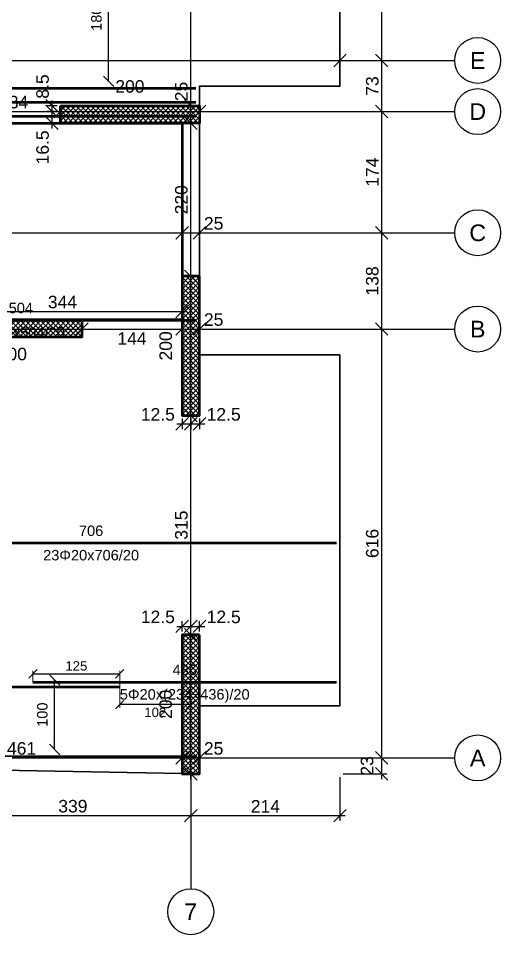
# Model space of a CAD drawing. Header units: millimetres. Extents: x -231 to 4719, y -2977 to 4533.
# Drawn here: x 1107 to 1800, y -254 to 1063 of the extents above; entities that cross this region are included whole.
import ezdxf
from ezdxf.enums import TextEntityAlignment as Align

# ---------------------------------------------------------------- set-up
doc = ezdxf.new("R2010")
doc.units = ezdxf.units.MM
for name, color, linetype in [('FW_AXIS', 7, 'Continuous'), ('FW_DIM', 7, 'Continuous'), ('FW_WALL_HATCH', 8, 'Continuous'), ('REB_BOT_MESH_X', 5, 'Continuous'), ('REB_BOT_MESH_X_AXDIM', 5, 'Continuous'), ('REB_BOT_MESH_X_LAP', 5, 'Continuous'), ('REB_BOT_MESH_X_RANGE', 5, 'Continuous'), ('REB_BOT_MESH_X_TEXT', 5, 'Continuous')]:
    doc.layers.add(name, color=color, linetype=linetype)
for name, color, linetype, lineweight in [('OPENING', 90, 'Continuous', 50), ('SLAB', 3, 'Continuous', 35), ('WALL', 1, 'Continuous', 50)]:
    doc.layers.add(name, color=color, linetype=linetype, lineweight=lineweight)
doc.styles.add('REBAR_TXT', font='arial.ttf')
doc.styles.get("Standard").update_dxf_attribs({"font": 'arial.ttf'})
doc.dimstyles.new('FW_DIM', dxfattribs={"dimtxt": 18, "dimasz": 9, "dimexe": 7.5, "dimexo": 4.5, "dimgap": 4.5, "dimtad": 1, "dimdec": 0, "dimtxsty": 'Standard', "dimtsz": 9, "dimcen": 2.5, "dimdle": 7.5, "dimclrd": 256, "dimclre": 256, "dimclrt": 7, "dimazin": 3, "dimtfac": 1, "dimtmove": 2, "dimatfit": 3})
doc.dimstyles.new('REBAR LAP', dxfattribs={"dimtxt": 13.5, "dimasz": 2.5, "dimexe": 4.5, "dimexo": 0, "dimgap": 4.5, "dimtad": 1, "dimdec": 0, "dimtxsty": 'Standard', "dimtsz": 6, "dimcen": 2.5, "dimclrd": 6, "dimclre": 6, "dimclrt": 7, "dimazin": 3, "dimtfac": 1, "dimtmove": 2, "dimatfit": 3, "dimlwd": 25, "dimlwe": 18})
doc.dimstyles.new('REBAR M-200', dxfattribs={"dimtxt": 15, "dimasz": 15, "dimexe": 25, "dimexo": 12.5, "dimgap": 10, "dimtad": 1, "dimdec": 0, "dimtxsty": 'Standard', "dimblk": 'NONE', "dimcen": 50, "dimse1": 1, "dimse2": 1, "dimclrd": 6, "dimclre": 6, "dimclrt": 7, "dimazin": 3, "dimtfac": 1, "dimtmove": 2, "dimatfit": 3, "dimldrblk": 'NONE', "dimlwd": 53})
doc.dimstyles.new('REBAR RANGE', dxfattribs={"dimtxt": 15, "dimasz": 2.5, "dimexe": 0, "dimexo": 0, "dimgap": 10, "dimtad": 1, "dimdec": 0, "dimtxsty": 'Standard', "dimtsz": 7.5, "dimcen": 2.5, "dimse1": 1, "dimse2": 1, "dimclrd": 6, "dimclre": 6, "dimclrt": 7, "dimazin": 3, "dimtfac": 1, "dimtmove": 2, "dimatfit": 3, "dimlwd": 25})

# ---------------------------------------------------------------- blocks, each defined once
blk = doc.blocks.new('*D172')
at = {"color": 6, "lineweight": 53}
blk.add_line((858.5, 309.1), (1564, 309.1), dxfattribs=at)
at = {"layer": 'Defpoints'}
for p in [(858.5, 309.1), (858.5, 309.1), (1564, 309.1)]:
    blk.add_point(p, dxfattribs=at)
at = {"layer": 'REB_BOT_MESH_X', "color": 7, "insert": (1211.2, 326.6), "char_height": 15, "attachment_point": 5}
blk.add_mtext('706', dxfattribs=at)
blk = doc.blocks.new('_NONE')
blk = doc.blocks.new('*D183')
at = {"color": 6, "lineweight": 53}
blk.add_line((153, 102.4), (1252.5, 102.4), dxfattribs=at)
at = {"layer": 'Defpoints'}
for p in [(153, 102.4), (153, 102.4), (1252.5, 102.4)]:
    blk.add_point(p, dxfattribs=at)
at = {"layer": 'REB_BOT_MESH_X', "color": 7, "insert": (702.8, 119.9), "char_height": 15, "attachment_point": 5}
blk.add_mtext('1100', dxfattribs=at)
blk = doc.blocks.new('*D184')
at = {"color": 6, "lineweight": 53}
blk.add_line((1127.5, 109.1), (1564, 109.1), dxfattribs=at)
at = {"layer": 'Defpoints'}
for p in [(1127.5, 109.1), (1127.5, 109.1), (1564, 109.1)]:
    blk.add_point(p, dxfattribs=at)
at = {"layer": 'REB_BOT_MESH_X', "color": 7, "insert": (1345.8, 126.6), "char_height": 15, "attachment_point": 5}
blk.add_mtext('436', dxfattribs=at)
blk = doc.blocks.new('_OBLIQUE')
at = {"color": 0, "linetype": 'BYBLOCK'}
blk.add_line((-0.5, -0.5), (0.5, 0.5), dxfattribs=at)
blk = doc.blocks.new('*D185')
at = {"color": 6, "lineweight": 18}
for p, q in [((1127.5, 109.1), (1127.5, 125.6)), ((1252.5, 102.4), (1252.5, 125.6))]:
    blk.add_line(p, q, dxfattribs=at)
at = {"color": 6, "lineweight": 25}
blk.add_line((1127.5, 121.1), (1252.5, 121.1), dxfattribs=at)
at = {"layer": 'Defpoints'}
for p in [(1127.5, 121.1), (1127.5, 109.1), (1252.5, 102.4)]:
    blk.add_point(p, dxfattribs=at)
at = {"layer": 'REB_BOT_MESH_X_LAP', "color": 6, "xscale": 12, "yscale": 12}
for p in [(1127.5, 121.1), (1252.5, 121.1)]:
    blk.add_blockref('_OBLIQUE', p, dxfattribs=at)
at = {"layer": 'REB_BOT_MESH_X_LAP', "color": 7, "insert": (1190, 132.4), "char_height": 13.5, "attachment_point": 5}
blk.add_mtext('125', dxfattribs=at)
blk = doc.blocks.new('*D186')
at = {"color": 6, "lineweight": 18}
for p, q in [((1252.5, 102.4), (1252.5, 72.4)), ((1354.5, 102.4), (1354.5, 72.4))]:
    blk.add_line(p, q, dxfattribs=at)
at = {"color": 6, "lineweight": 25}
blk.add_line((1354.5, 76.9), (1252.5, 76.9), dxfattribs=at)
at = {"layer": 'Defpoints'}
for p in [(1252.5, 102.4), (1354.5, 102.4), (1354.5, 76.9)]:
    blk.add_point(p, dxfattribs=at)
at = {"layer": 'REB_BOT_MESH_X_AXDIM', "color": 6, "xscale": 12, "yscale": 12}
for p in [(1252.5, 76.9), (1354.5, 76.9)]:
    blk.add_blockref('_OBLIQUE', p, dxfattribs=at)
at = {"layer": 'REB_BOT_MESH_X_AXDIM', "color": 7, "insert": (1303.5, 65.6), "char_height": 13.5, "attachment_point": 5}
blk.add_mtext('102', dxfattribs=at)
blk = doc.blocks.new('*D188')
at = {"color": 6, "lineweight": 53}
blk.add_line((858.5, 629.1), (1362, 629.1), dxfattribs=at)
at = {"layer": 'Defpoints'}
for p in [(858.5, 629.1), (858.5, 629.1), (1362, 629.1)]:
    blk.add_point(p, dxfattribs=at)
at = {"layer": 'REB_BOT_MESH_X', "color": 7, "insert": (1110.2, 646.6), "char_height": 15, "attachment_point": 5}
blk.add_mtext('504', dxfattribs=at)
blk = doc.blocks.new('*D199')
at = {"color": 6, "lineweight": 25}
blk.add_line((1236.4, 972.4), (1236.4, 1152.4), dxfattribs=at)
at = {"layer": 'Defpoints'}
for p in [(1236.4, 1152.4), (1236.4, 972.4), (1236.4, 972.4)]:
    blk.add_point(p, dxfattribs=at)
at = {"layer": 'REB_BOT_MESH_X_RANGE', "color": 6, "xscale": 15, "yscale": 15, "rotation": 90}
for p in [(1236.4, 1152.4), (1236.4, 972.4)]:
    blk.add_blockref('_OBLIQUE', p, dxfattribs=at)
at = {"layer": 'REB_BOT_MESH_X_RANGE', "color": 7, "insert": (1218.9, 1062.4), "char_height": 15, "attachment_point": 5, "rotation": 90}
blk.add_mtext('180', dxfattribs=at)
blk = doc.blocks.new('*D203')
at = {"color": 6, "lineweight": 25}
blk.add_line((1158.8, 12.4), (1158.8, 112.4), dxfattribs=at)
at = {"layer": 'Defpoints'}
for p in [(1158.8, 112.4), (1158.8, 12.4), (1158.8, 12.4)]:
    blk.add_point(p, dxfattribs=at)
at = {"layer": 'REB_BOT_MESH_X_RANGE', "color": 6, "xscale": 15, "yscale": 15, "rotation": 90}
for p in [(1158.8, 112.4), (1158.8, 12.4)]:
    blk.add_blockref('_OBLIQUE', p, dxfattribs=at)
at = {"layer": 'REB_BOT_MESH_X_RANGE', "color": 7, "insert": (1141.2, 62.4), "char_height": 15, "attachment_point": 5, "rotation": 90}
blk.add_mtext('100', dxfattribs=at)
blk = doc.blocks.new('*D204')
at = {"color": 6, "lineweight": 25}
blk.add_line((1158.8, 12.4), (1158.8, 112.4), dxfattribs=at)
at = {"layer": 'Defpoints'}
for p in [(1158.8, 112.4), (1158.8, 12.4), (1158.8, 12.4)]:
    blk.add_point(p, dxfattribs=at)
at = {"layer": 'REB_BOT_MESH_X_RANGE', "color": 6, "xscale": 15, "yscale": 15, "rotation": 90}
for p in [(1158.8, 112.4), (1158.8, 12.4)]:
    blk.add_blockref('_OBLIQUE', p, dxfattribs=at)
at = {"layer": 'REB_BOT_MESH_X_RANGE', "color": 7, "insert": (1141.2, 62.4), "char_height": 15, "attachment_point": 5, "rotation": 90}
blk.add_mtext('100', dxfattribs=at)
blk = doc.blocks.new('*D211')
at = {"color": 6, "lineweight": 53}
blk.add_line((232, 942.4), (1362, 942.4), dxfattribs=at)
at = {"layer": 'Defpoints'}
for p in [(232, 942.4), (232, 942.4), (1362, 942.4)]:
    blk.add_point(p, dxfattribs=at)
at = {"layer": 'REB_BOT_MESH_X', "color": 7, "insert": (797, 959.9), "char_height": 15, "attachment_point": 5}
blk.add_mtext('1130', dxfattribs=at)
blk = doc.blocks.new('*D212')
at = {"color": 6, "lineweight": 53}
blk.add_line((220, 922.4), (1362, 922.4), dxfattribs=at)
at = {"layer": 'Defpoints'}
for p in [(220, 922.4), (220, 922.4), (1362, 922.4)]:
    blk.add_point(p, dxfattribs=at)
at = {"layer": 'REB_BOT_MESH_X', "color": 7, "insert": (791, 939.9), "char_height": 15, "attachment_point": 5}
blk.add_mtext('1142', dxfattribs=at)
blk = doc.blocks.new('*D213')
at = {"color": 6, "lineweight": 53}
blk.add_line((244, 962.4), (1362, 962.4), dxfattribs=at)
at = {"layer": 'Defpoints'}
for p in [(244, 962.4), (244, 962.4), (1362, 962.4)]:
    blk.add_point(p, dxfattribs=at)
at = {"layer": 'REB_BOT_MESH_X', "color": 7, "insert": (803, 979.9), "char_height": 15, "attachment_point": 5}
blk.add_mtext('1118', dxfattribs=at)
blk = doc.blocks.new('*D214')
at = {"color": 6, "lineweight": 53}
blk.add_line((288, 2.4), (1362, 2.4), dxfattribs=at)
at = {"layer": 'Defpoints'}
for p in [(288, 2.4), (288, 2.4), (1362, 2.4)]:
    blk.add_point(p, dxfattribs=at)
at = {"layer": 'REB_BOT_MESH_X', "color": 7, "insert": (825, 19.9), "char_height": 15, "attachment_point": 5}
blk.add_mtext('1074', dxfattribs=at)
blk = doc.blocks.new('*D230')
for p, q in [((1334.5, 189.3), (1362, 189.3)), ((1342, 181.8), (1342, 196.8)), ((1354.5, 181.8), (1354.5, 196.8))]:
    blk.add_line(p, q)
at = {"layer": 'Defpoints'}
for p in [(1342, 189.3), (1342, 177.3), (1354.5, 177.3)]:
    blk.add_point(p, dxfattribs=at)
at = {"layer": 'FW_DIM', "xscale": 18, "yscale": 18}
for p in [(1342, 189.3), (1354.5, 189.3)]:
    blk.add_blockref('_OBLIQUE', p, dxfattribs=at)
at = {"layer": 'FW_DIM', "color": 7, "insert": (1307.2, 202.8), "char_height": 18, "attachment_point": 5}
blk.add_mtext('12.5', dxfattribs=at)
blk = doc.blocks.new('*D231')
for p, q in [((1347, 189.3), (1374.5, 189.3)), ((1354.5, 181.8), (1354.5, 196.8)), ((1367, 181.8), (1367, 196.8))]:
    blk.add_line(p, q)
at = {"layer": 'Defpoints'}
for p in [(1354.5, 189.3), (1354.5, 177.3), (1367, 177.3)]:
    blk.add_point(p, dxfattribs=at)
at = {"layer": 'FW_DIM', "xscale": 18, "yscale": 18}
for p in [(1354.5, 189.3), (1367, 189.3)]:
    blk.add_blockref('_OBLIQUE', p, dxfattribs=at)
at = {"layer": 'FW_DIM', "color": 7, "insert": (1401.8, 202.8), "char_height": 18, "attachment_point": 5}
blk.add_mtext('12.5', dxfattribs=at)
blk = doc.blocks.new('*D232')
for p, q in [((1342, 487.8), (1342, 472.8)), ((1354.5, 487.8), (1354.5, 472.8)), ((1334.5, 480.3), (1362, 480.3))]:
    blk.add_line(p, q)
at = {"layer": 'Defpoints'}
for p in [(1342, 492.3), (1354.5, 492.3), (1342, 480.3)]:
    blk.add_point(p, dxfattribs=at)
at = {"layer": 'FW_DIM', "xscale": 18, "yscale": 18}
for p in [(1342, 480.3), (1354.5, 480.3)]:
    blk.add_blockref('_OBLIQUE', p, dxfattribs=at)
at = {"layer": 'FW_DIM', "color": 7, "insert": (1307.2, 493.8), "char_height": 18, "attachment_point": 5}
blk.add_mtext('12.5', dxfattribs=at)
blk = doc.blocks.new('*D233')
for p, q in [((1354.5, 487.8), (1354.5, 472.8)), ((1367, 487.8), (1367, 472.8)), ((1347, 480.3), (1374.5, 480.3))]:
    blk.add_line(p, q)
at = {"layer": 'Defpoints'}
for p in [(1354.5, 492.3), (1367, 492.3), (1354.5, 480.3)]:
    blk.add_point(p, dxfattribs=at)
at = {"layer": 'FW_DIM', "xscale": 18, "yscale": 18}
for p in [(1354.5, 480.3), (1367, 480.3)]:
    blk.add_blockref('_OBLIQUE', p, dxfattribs=at)
at = {"layer": 'FW_DIM', "color": 7, "insert": (1401.8, 493.8), "char_height": 18, "attachment_point": 5}
blk.add_mtext('12.5', dxfattribs=at)
blk = doc.blocks.new('*D236')
for p, q in [((1155, 904.8), (1155, 936.5)), ((1162.5, 929), (1147.5, 929)), ((1162.5, 912.3), (1147.5, 912.3))]:
    blk.add_line(p, q)
at = {"layer": 'Defpoints'}
for p in [(1167, 929), (1155, 912.3), (1167, 912.3)]:
    blk.add_point(p, dxfattribs=at)
at = {"layer": 'FW_DIM', "xscale": 18, "yscale": 18, "rotation": 90}
for p in [(1155, 929), (1155, 912.3)]:
    blk.add_blockref('_OBLIQUE', p, dxfattribs=at)
at = {"layer": 'FW_DIM', "color": 7, "insert": (1141.5, 877.5), "char_height": 18, "attachment_point": 5, "rotation": 90}
blk.add_mtext('16.5', dxfattribs=at)
blk = doc.blocks.new('*D237')
for p, q in [((1162.5, 937.4), (1147.5, 937.4)), ((1155, 921.5), (1155, 944.9)), ((1162.5, 929), (1147.5, 929))]:
    blk.add_line(p, q)
at = {"layer": 'Defpoints'}
for p in [(1167, 937.4), (1155, 929), (1167, 929)]:
    blk.add_point(p, dxfattribs=at)
at = {"layer": 'FW_DIM', "xscale": 18, "yscale": 18, "rotation": 90}
for p in [(1155, 937.4), (1155, 929)]:
    blk.add_blockref('_OBLIQUE', p, dxfattribs=at)
at = {"layer": 'FW_DIM', "color": 7, "insert": (1141.5, 965), "char_height": 18, "attachment_point": 5, "rotation": 90}
blk.add_mtext('8.5', dxfattribs=at)
blk = doc.blocks.new('*D252')
for p, q in [((998, 634.3), (998, 649.3)), ((1342, 634.3), (1342, 649.3)), ((990.5, 641.8), (1349.5, 641.8))]:
    blk.add_line(p, q)
at = {"layer": 'Defpoints'}
for p in [(998, 641.8), (998, 629.8), (1342, 629.8)]:
    blk.add_point(p, dxfattribs=at)
at = {"layer": 'FW_DIM', "xscale": 18, "yscale": 18}
for p in [(998, 641.8), (1342, 641.8)]:
    blk.add_blockref('_OBLIQUE', p, dxfattribs=at)
at = {"layer": 'FW_DIM', "color": 7, "insert": (1170, 655.3), "char_height": 18, "attachment_point": 5}
blk.add_mtext('344', dxfattribs=at)
blk = doc.blocks.new('*D257')
for p, q in [((873.1, 0.3), (1349.5, 0.3)), ((880.6, 4.8), (880.6, 7.8)), ((1342, 4.8), (1342, 7.8))]:
    blk.add_line(p, q)
at = {"layer": 'Defpoints'}
for p in [(880.6, 0.3), (880.6, 0.3), (1342, 0.3)]:
    blk.add_point(p, dxfattribs=at)
at = {"layer": 'FW_DIM', "xscale": 18, "yscale": 18}
for p in [(880.6, 0.3), (1342, 0.3)]:
    blk.add_blockref('_OBLIQUE', p, dxfattribs=at)
at = {"layer": 'FW_DIM', "color": 7, "insert": (1111.3, 13.8), "char_height": 18, "attachment_point": 5}
blk.add_mtext('461', dxfattribs=at)
blk = doc.blocks.new('*D258')
for p, q in [((1334.5, 0.3), (1374.5, 0.3)), ((1342, 4.8), (1342, 7.8)), ((1367, 4.8), (1367, 7.8))]:
    blk.add_line(p, q)
at = {"layer": 'Defpoints'}
for p in [(1342, 0.3), (1342, 0.3), (1367, 0.3)]:
    blk.add_point(p, dxfattribs=at)
at = {"layer": 'FW_DIM', "xscale": 18, "yscale": 18}
for p in [(1342, 0.3), (1367, 0.3)]:
    blk.add_blockref('_OBLIQUE', p, dxfattribs=at)
at = {"layer": 'FW_DIM', "color": 7, "insert": (1387.4, 13.8), "char_height": 18, "attachment_point": 5}
blk.add_mtext('25', dxfattribs=at)
blk = doc.blocks.new('*D264')
for p, q in [((998, 621), (998, 624)), ((1198, 621), (1198, 624)), ((990.5, 616.5), (1205.5, 616.5))]:
    blk.add_line(p, q)
at = {"layer": 'Defpoints'}
for p in [(998, 616.5), (998, 616.5), (1198, 616.5)]:
    blk.add_point(p, dxfattribs=at)
at = {"layer": 'FW_DIM', "xscale": 18, "yscale": 18}
for p in [(998, 616.5), (1198, 616.5)]:
    blk.add_blockref('_OBLIQUE', p, dxfattribs=at)
at = {"layer": 'FW_DIM', "color": 7, "insert": (1098, 580.5), "char_height": 18, "attachment_point": 5}
blk.add_mtext('200', dxfattribs=at)
blk = doc.blocks.new('*D265')
for p, q in [((1198, 621), (1198, 624)), ((1342, 621), (1342, 624)), ((1190.5, 616.5), (1349.5, 616.5))]:
    blk.add_line(p, q)
at = {"layer": 'Defpoints'}
for p in [(1198, 616.5), (1198, 616.5), (1342, 616.5)]:
    blk.add_point(p, dxfattribs=at)
at = {"layer": 'FW_DIM', "xscale": 18, "yscale": 18}
for p in [(1198, 616.5), (1342, 616.5)]:
    blk.add_blockref('_OBLIQUE', p, dxfattribs=at)
at = {"layer": 'FW_DIM', "color": 7, "insert": (1270, 603), "char_height": 18, "attachment_point": 5}
blk.add_mtext('144', dxfattribs=at)
blk = doc.blocks.new('*D266')
for p, q in [((1342, 621), (1342, 624)), ((1367, 621), (1367, 624)), ((1334.5, 616.5), (1374.5, 616.5))]:
    blk.add_line(p, q)
at = {"layer": 'Defpoints'}
for p in [(1342, 616.5), (1342, 616.5), (1367, 616.5)]:
    blk.add_point(p, dxfattribs=at)
at = {"layer": 'FW_DIM', "xscale": 18, "yscale": 18}
for p in [(1342, 616.5), (1367, 616.5)]:
    blk.add_blockref('_OBLIQUE', p, dxfattribs=at)
at = {"layer": 'FW_DIM', "color": 7, "insert": (1387.4, 630), "char_height": 18, "attachment_point": 5}
blk.add_mtext('25', dxfattribs=at)
blk = doc.blocks.new('*D270')
for p, q in [((1334.5, 754.8), (1374.5, 754.8)), ((1342, 759.3), (1342, 762.3)), ((1367, 759.3), (1367, 762.3))]:
    blk.add_line(p, q)
at = {"layer": 'Defpoints'}
for p in [(1342, 754.8), (1342, 754.8), (1367, 754.8)]:
    blk.add_point(p, dxfattribs=at)
at = {"layer": 'FW_DIM', "xscale": 18, "yscale": 18}
for p in [(1342, 754.8), (1367, 754.8)]:
    blk.add_blockref('_OBLIQUE', p, dxfattribs=at)
at = {"layer": 'FW_DIM', "color": 7, "insert": (1387.4, 768.3), "char_height": 18, "attachment_point": 5}
blk.add_mtext('25', dxfattribs=at)
blk = doc.blocks.new('*D275')
for p, q in [((1033, 933.5), (1033, 936.5)), ((1167, 933.5), (1167, 936.5)), ((1025.5, 929), (1174.5, 929))]:
    blk.add_line(p, q)
at = {"layer": 'Defpoints'}
for p in [(1033, 929), (1033, 929), (1167, 929)]:
    blk.add_point(p, dxfattribs=at)
at = {"layer": 'FW_DIM', "xscale": 18, "yscale": 18}
for p in [(1033, 929), (1167, 929)]:
    blk.add_blockref('_OBLIQUE', p, dxfattribs=at)
at = {"layer": 'FW_DIM', "color": 7, "insert": (1100, 942.5), "char_height": 18, "attachment_point": 5}
blk.add_mtext('134', dxfattribs=at)
blk = doc.blocks.new('*D276')
for p, q in [((1167, 933.5), (1167, 936.5)), ((1367, 933.5), (1367, 936.5)), ((1159.5, 929), (1374.5, 929))]:
    blk.add_line(p, q)
at = {"layer": 'Defpoints'}
for p in [(1167, 929), (1167, 929), (1367, 929)]:
    blk.add_point(p, dxfattribs=at)
at = {"layer": 'FW_DIM', "xscale": 18, "yscale": 18}
for p in [(1167, 929), (1367, 929)]:
    blk.add_blockref('_OBLIQUE', p, dxfattribs=at)
at = {"layer": 'FW_DIM', "color": 7, "insert": (1267, 965), "char_height": 18, "attachment_point": 5}
blk.add_mtext('200', dxfattribs=at)
blk = doc.blocks.new('*D278')
for p, q in [((300.3, 1002.4), (1576.5, 1002.4)), ((307.8, 1006.9), (307.8, 1009.9)), ((1569, 1006.9), (1569, 1009.9))]:
    blk.add_line(p, q)
at = {"layer": 'Defpoints'}
for p in [(307.8, 1002.4), (307.8, 1002.4), (1569, 1002.4)]:
    blk.add_point(p, dxfattribs=at)
at = {"layer": 'FW_DIM', "xscale": 18, "yscale": 18}
for p in [(307.8, 1002.4), (1569, 1002.4)]:
    blk.add_blockref('_OBLIQUE', p, dxfattribs=at)
at = {"layer": 'FW_DIM', "color": 7, "insert": (938.4, 1015.9), "char_height": 18, "attachment_point": 5}
blk.add_mtext('1261', dxfattribs=at)
blk = doc.blocks.new('*D318')
for p, q in [((1354.5, -30.2), (1354.5, 184.8)), ((1350, 177.3), (1347, 177.3)), ((1350, -22.7), (1347, -22.7))]:
    blk.add_line(p, q)
at = {"layer": 'Defpoints'}
for p in [(1354.5, 177.3), (1354.5, -22.7), (1354.5, -22.7)]:
    blk.add_point(p, dxfattribs=at)
at = {"layer": 'FW_DIM', "xscale": 18, "yscale": 18, "rotation": 90}
for p in [(1354.5, 177.3), (1354.5, -22.7)]:
    blk.add_blockref('_OBLIQUE', p, dxfattribs=at)
at = {"layer": 'FW_DIM', "color": 7, "insert": (1318.5, 77.3), "char_height": 18, "attachment_point": 5, "rotation": 90}
blk.add_mtext('200', dxfattribs=at)
blk = doc.blocks.new('*D319')
for p, q in [((1350, 492.3), (1347, 492.3)), ((1354.5, 169.8), (1354.5, 499.8)), ((1350, 177.3), (1347, 177.3))]:
    blk.add_line(p, q)
at = {"layer": 'Defpoints'}
for p in [(1354.5, 492.3), (1354.5, 177.3), (1354.5, 177.3)]:
    blk.add_point(p, dxfattribs=at)
at = {"layer": 'FW_DIM', "xscale": 18, "yscale": 18, "rotation": 90}
for p in [(1354.5, 492.3), (1354.5, 177.3)]:
    blk.add_blockref('_OBLIQUE', p, dxfattribs=at)
at = {"layer": 'FW_DIM', "color": 7, "insert": (1341, 334.8), "char_height": 18, "attachment_point": 5, "rotation": 90}
blk.add_mtext('315', dxfattribs=at)
blk = doc.blocks.new('*D320')
for p, q in [((1354.5, 484.8), (1354.5, 699.8)), ((1350, 692.3), (1347, 692.3)), ((1350, 492.3), (1347, 492.3))]:
    blk.add_line(p, q)
at = {"layer": 'Defpoints'}
for p in [(1354.5, 692.3), (1354.5, 492.3), (1354.5, 492.3)]:
    blk.add_point(p, dxfattribs=at)
at = {"layer": 'FW_DIM', "xscale": 18, "yscale": 18, "rotation": 90}
for p in [(1354.5, 692.3), (1354.5, 492.3)]:
    blk.add_blockref('_OBLIQUE', p, dxfattribs=at)
at = {"layer": 'FW_DIM', "color": 7, "insert": (1318.5, 592.3), "char_height": 18, "attachment_point": 5, "rotation": 90}
blk.add_mtext('200', dxfattribs=at)
blk = doc.blocks.new('*D321')
for p, q in [((1350, 912.3), (1347, 912.3)), ((1354.5, 684.8), (1354.5, 919.8)), ((1350, 692.3), (1347, 692.3))]:
    blk.add_line(p, q)
at = {"layer": 'Defpoints'}
for p in [(1354.5, 912.3), (1354.5, 692.3), (1354.5, 692.3)]:
    blk.add_point(p, dxfattribs=at)
at = {"layer": 'FW_DIM', "xscale": 18, "yscale": 18, "rotation": 90}
for p in [(1354.5, 912.3), (1354.5, 692.3)]:
    blk.add_blockref('_OBLIQUE', p, dxfattribs=at)
at = {"layer": 'FW_DIM', "color": 7, "insert": (1341, 802.3), "char_height": 18, "attachment_point": 5, "rotation": 90}
blk.add_mtext('220', dxfattribs=at)
blk = doc.blocks.new('*D322')
for p, q in [((1350, 937.4), (1347, 937.4)), ((1354.5, 904.8), (1354.5, 944.9)), ((1350, 912.3), (1347, 912.3))]:
    blk.add_line(p, q)
at = {"layer": 'Defpoints'}
for p in [(1354.5, 937.4), (1354.5, 912.3), (1354.5, 912.3)]:
    blk.add_point(p, dxfattribs=at)
at = {"layer": 'FW_DIM', "xscale": 18, "yscale": 18, "rotation": 90}
for p in [(1354.5, 937.4), (1354.5, 912.3)]:
    blk.add_blockref('_OBLIQUE', p, dxfattribs=at)
at = {"layer": 'FW_DIM', "color": 7, "insert": (1341, 957.8), "char_height": 18, "attachment_point": 5, "rotation": 90}
blk.add_mtext('25', dxfattribs=at)
blk = doc.blocks.new('*D323')
for p, q in [((1354.5, 929.9), (1354.5, 1374.8)), ((1350, 1367.3), (1347, 1367.3)), ((1350, 937.4), (1347, 937.4))]:
    blk.add_line(p, q)
at = {"layer": 'Defpoints'}
for p in [(1354.5, 1367.3), (1354.5, 937.4), (1354.5, 937.4)]:
    blk.add_point(p, dxfattribs=at)
at = {"layer": 'FW_DIM', "xscale": 18, "yscale": 18, "rotation": 90}
for p in [(1354.5, 1367.3), (1354.5, 937.4)]:
    blk.add_blockref('_OBLIQUE', p, dxfattribs=at)
at = {"layer": 'FW_DIM', "color": 7, "insert": (1341, 1152.3), "char_height": 18, "attachment_point": 5, "rotation": 90}
blk.add_mtext('430', dxfattribs=at)
blk = doc.blocks.new('*D339')
for p, q in [((1015.5, -27.2), (1015.5, -90.2)), ((1354.5, -27.2), (1354.5, -90.2)), ((1008, -82.7), (1362, -82.7))]:
    blk.add_line(p, q)
at = {"layer": 'Defpoints'}
for p in [(1015.5, -22.7), (1354.5, -22.7), (1015.5, -82.7)]:
    blk.add_point(p, dxfattribs=at)
at = {"layer": 'FW_DIM', "xscale": 18, "yscale": 18}
for p in [(1015.5, -82.7), (1354.5, -82.7)]:
    blk.add_blockref('_OBLIQUE', p, dxfattribs=at)
at = {"layer": 'FW_DIM', "color": 7, "insert": (1185, -69.2), "char_height": 18, "attachment_point": 5}
blk.add_mtext('339', dxfattribs=at)
blk = doc.blocks.new('*D340')
for p, q in [((1354.5, -27.2), (1354.5, -90.2)), ((1569, -27.2), (1569, -90.2)), ((1347, -82.7), (1576.5, -82.7))]:
    blk.add_line(p, q)
at = {"layer": 'Defpoints'}
for p in [(1354.5, -22.7), (1569, -22.7), (1354.5, -82.7)]:
    blk.add_point(p, dxfattribs=at)
at = {"layer": 'FW_DIM', "xscale": 18, "yscale": 18}
for p in [(1354.5, -82.7), (1569, -82.7)]:
    blk.add_blockref('_OBLIQUE', p, dxfattribs=at)
at = {"layer": 'FW_DIM', "color": 7, "insert": (1461.8, -69.2), "char_height": 18, "attachment_point": 5}
blk.add_mtext('214', dxfattribs=at)
blk = doc.blocks.new('*D350')
for p, q in [((1573.5, 0.3), (1636.5, 0.3)), ((1629, -30.2), (1629, 7.8)), ((1573.5, -22.7), (1636.5, -22.7))]:
    blk.add_line(p, q)
at = {"layer": 'Defpoints'}
for p in [(1569, 0.3), (1569, -22.7), (1629, -22.7)]:
    blk.add_point(p, dxfattribs=at)
at = {"layer": 'FW_DIM', "xscale": 18, "yscale": 18, "rotation": 90}
for p in [(1629, 0.3), (1629, -22.7)]:
    blk.add_blockref('_OBLIQUE', p, dxfattribs=at)
at = {"layer": 'FW_DIM', "color": 7, "insert": (1608, -11.2), "char_height": 18, "attachment_point": 5, "rotation": 90}
blk.add_mtext('23', dxfattribs=at)
blk = doc.blocks.new('*D351')
for p, q in [((1629, -7.2), (1629, 624)), ((1573.5, 616.5), (1636.5, 616.5)), ((1573.5, 0.3), (1636.5, 0.3))]:
    blk.add_line(p, q)
at = {"layer": 'Defpoints'}
for p in [(1569, 616.5), (1569, 0.3), (1629, 0.3)]:
    blk.add_point(p, dxfattribs=at)
at = {"layer": 'FW_DIM', "xscale": 18, "yscale": 18, "rotation": 90}
for p in [(1629, 616.5), (1629, 0.3)]:
    blk.add_blockref('_OBLIQUE', p, dxfattribs=at)
at = {"layer": 'FW_DIM', "color": 7, "insert": (1615.5, 308.4), "char_height": 18, "attachment_point": 5, "rotation": 90}
blk.add_mtext('616', dxfattribs=at)
blk = doc.blocks.new('*D352')
for p, q in [((1573.5, 754.8), (1636.5, 754.8)), ((1629, 609), (1629, 762.3)), ((1573.5, 616.5), (1636.5, 616.5))]:
    blk.add_line(p, q)
at = {"layer": 'Defpoints'}
for p in [(1569, 754.8), (1569, 616.5), (1629, 616.5)]:
    blk.add_point(p, dxfattribs=at)
at = {"layer": 'FW_DIM', "xscale": 18, "yscale": 18, "rotation": 90}
for p in [(1629, 754.8), (1629, 616.5)]:
    blk.add_blockref('_OBLIQUE', p, dxfattribs=at)
at = {"layer": 'FW_DIM', "color": 7, "insert": (1615.5, 685.6), "char_height": 18, "attachment_point": 5, "rotation": 90}
blk.add_mtext('138', dxfattribs=at)
blk = doc.blocks.new('*D353')
for p, q in [((1629, 747.3), (1629, 936.5)), ((1573.5, 929), (1636.5, 929)), ((1573.5, 754.8), (1636.5, 754.8))]:
    blk.add_line(p, q)
at = {"layer": 'Defpoints'}
for p in [(1569, 929), (1569, 754.8), (1629, 754.8)]:
    blk.add_point(p, dxfattribs=at)
at = {"layer": 'FW_DIM', "xscale": 18, "yscale": 18, "rotation": 90}
for p in [(1629, 929), (1629, 754.8)]:
    blk.add_blockref('_OBLIQUE', p, dxfattribs=at)
at = {"layer": 'FW_DIM', "color": 7, "insert": (1615.5, 841.9), "char_height": 18, "attachment_point": 5, "rotation": 90}
blk.add_mtext('174', dxfattribs=at)
blk = doc.blocks.new('*D354')
for p, q in [((1573.5, 1002.4), (1636.5, 1002.4)), ((1629, 921.5), (1629, 1009.9)), ((1573.5, 929), (1636.5, 929))]:
    blk.add_line(p, q)
at = {"layer": 'Defpoints'}
for p in [(1569, 1002.4), (1569, 929), (1629, 929)]:
    blk.add_point(p, dxfattribs=at)
at = {"layer": 'FW_DIM', "xscale": 18, "yscale": 18, "rotation": 90}
for p in [(1629, 1002.4), (1629, 929)]:
    blk.add_blockref('_OBLIQUE', p, dxfattribs=at)
at = {"layer": 'FW_DIM', "color": 7, "insert": (1615.5, 965.7), "char_height": 18, "attachment_point": 5, "rotation": 90}
blk.add_mtext('73', dxfattribs=at)
blk = doc.blocks.new('*D355')
for p, q in [((1629, 994.9), (1629, 1242.3)), ((1573.5, 1234.8), (1636.5, 1234.8)), ((1573.5, 1002.4), (1636.5, 1002.4))]:
    blk.add_line(p, q)
at = {"layer": 'Defpoints'}
for p in [(1569, 1234.8), (1569, 1002.4), (1629, 1002.4)]:
    blk.add_point(p, dxfattribs=at)
at = {"layer": 'FW_DIM', "xscale": 18, "yscale": 18, "rotation": 90}
for p in [(1629, 1234.8), (1629, 1002.4)]:
    blk.add_blockref('_OBLIQUE', p, dxfattribs=at)
at = {"layer": 'FW_DIM', "color": 7, "insert": (1615.5, 1118.6), "char_height": 18, "attachment_point": 5, "rotation": 90}
blk.add_mtext('232', dxfattribs=at)

msp = doc.modelspace()

# ---------------------------------------------------------------- hatches: boundary and pattern name
at = {"layer": 'FW_WALL_HATCH'}
h = msp.add_hatch(dxfattribs=at)
h.set_pattern_fill('ANSI37', scale=1.6)
h.paths.add_polyline_path([(1167, 937.4), (1367, 937.4), (1367, 912.3), (1167, 912.3), (1167, 937.4)])
h = msp.add_hatch(dxfattribs=at)
h.set_pattern_fill('ANSI37', scale=1.6)
h.paths.add_polyline_path([(1367, 692.3), (1367, 492.3), (1342, 492.3), (1342, 692.3), (1367, 692.3)])
h = msp.add_hatch(dxfattribs=at)
h.set_pattern_fill('ANSI37', scale=1.6)
h.paths.add_polyline_path([(998, 604.8), (998, 629.8), (1198, 629.8), (1198, 604.8), (998, 604.8)])
h = msp.add_hatch(dxfattribs=at)
h.set_pattern_fill('ANSI37', scale=1.6)
h.paths.add_polyline_path([(1367, 177.3), (1367, -22.7), (1342, -22.7), (1342, 177.3), (1367, 177.3)])

# ---------------------------------------------------------------- linework, layer by layer
at = {"layer": 'FW_AXIS', "color": 8}
for p, q in [((1354.5, -22.7), (1354.5, 1567.3)), ((0, 1002.4), (1569, 1002.4)), ((0, 929), (1569, 929)), ((0, 754.8), (1569, 754.8)), ((0, 616.5), (1569, 616.5)), ((0, 0.3), (1569, 0.3))]:
    msp.add_line(p, q, dxfattribs=at)
at = {"layer": 'FW_AXIS', "linetype": 'CONTINUOUS'}
for p, q in [((1569, 1002.4), (1734, 1002.4)), ((1569, 929), (1734, 929)), ((1569, 754.8), (1734, 754.8)), ((1569, 616.5), (1734, 616.5)), ((1569, 0.3), (1734, 0.3)), ((1354.5, -22.7), (1354.5, -187.7))]:
    msp.add_line(p, q, dxfattribs=at)
at = {"layer": 'FW_AXIS'}
for centre in [(1767, 1002.4), (1767, 929), (1767, 754.8), (1767, 616.5), (1767, 0.3), (1354.5, -220.7)]:
    msp.add_circle(centre, 33, dxfattribs=at)
at = {"layer": 'OPENING'}
msp.add_lwpolyline([(998, 912.3), (1342, 912.3), (1342, 629.8), (998, 629.8)], close=True, dxfattribs=at)
at = {"layer": 'SLAB'}
msp.add_lwpolyline([(467, 1567.3), (1367, 1567.2), (1367, 1469.3), (1569, 1469.3), (1569, 965.3), (1367, 965.3), (1367, 579.3), (1569, 579.3), (1569, 75.3), (1367, 75.3), (1367, -22.7), (147, 0), (147, 97.9), (0, 97.9), (0, 864.3), (202.2, 864.3), (202.2, 903), (354.9, 1159.9), (265, 1159.9), (265, 1469.2), (467, 1469.2), (467, 1567.3)], dxfattribs=at)
at = {"layer": 'WALL'}
for points in [[(1167, 937.4), (1367, 937.4), (1367, 912.3), (1167, 912.3)], [(1367, 692.3), (1342, 692.3), (1342, 492.3), (1367, 492.3)], [(998, 629.8), (1198, 629.8), (1198, 604.8), (998, 604.8)], [(1367, 177.3), (1342, 177.3), (1342, -22.7), (1367, -22.7)]]:
    msp.add_lwpolyline(points, close=True, dxfattribs=at)

# ---------------------------------------------------------------- texts
at = {"layer": 'FW_AXIS', "color": 7, "style": 'REBAR_TXT'}
for s, p in [('E', (1767, 1002.4)), ('D', (1767, 929)), ('C', (1767, 754.8)), ('B', (1767, 616.5)), ('A', (1767, 0.3)), ('7', (1354.5, -220.7))]:
    msp.add_text(s, height=24, dxfattribs=at).set_placement(p, align=Align.MIDDLE_CENTER)
at = {"layer": 'REB_BOT_MESH_X_TEXT', "color": 7, "style": 'REBAR_TXT'}
for s, p in [('3Φ20x504/20', (1110.2, 619.1)), ('23Φ20x706/20', (1211.2, 299.1)), ('5Φ20x(234÷436)/20', (1345.8, 99.1))]:
    msp.add_text(s, height=15, dxfattribs=at).set_placement(p, align=Align.TOP_CENTER)

# ---------------------------------------------------------------- dimensions: what is measured, and where the dimension line sits
at = {"layer": 'FW_DIM'}
for base, p1, p2, text, picture, middle in [((1354.5, 937.4), (1354.5, 937.4), (1354.5, 1367.3), '430', '*D323', (1341, 1152.3)), ((1155, 929), (1167, 929), (1167, 937.4), '8.5', '*D237', (1141.5, 965)), ((1354.5, 912.3), (1354.5, 912.3), (1354.5, 937.4), '25', '*D322', (1341, 957.8)), ((1155, 912.3), (1167, 912.3), (1167, 929), '16.5', '*D236', (1141.5, 877.5)), ((1354.5, 692.3), (1354.5, 692.3), (1354.5, 912.3), '220', '*D321', (1341, 802.3)), ((1354.5, 492.3), (1354.5, 492.3), (1354.5, 692.3), '200', '*D320', (1318.5, 592.3)), ((1354.5, 177.3), (1354.5, 177.3), (1354.5, 492.3), '315', '*D319', (1341, 334.8)), ((1354.5, -22.7), (1354.5, -22.7), (1354.5, 177.3), '200', '*D318', (1318.5, 77.3))]:
    dim = msp.add_linear_dim(base=base, p1=p1, p2=p2, angle=90, text=text, dimstyle='FW_DIM', override={"dimtmove": 2}, dxfattribs=at)
    dim.commit()
    dim.dimension.update_dxf_attribs({"geometry": picture, "text_midpoint": middle, "dimtype": 160})
for base, p1, p2, picture, middle in [((1629, 1002.4), (1569, 1002.4), (1569, 1234.8), '*D355', (1615.5, 1118.6)), ((1629, 929), (1569, 929), (1569, 1002.4), '*D354', (1615.5, 965.7)), ((1629, 754.8), (1569, 754.8), (1569, 929), '*D353', (1615.5, 841.9)), ((1629, 616.5), (1569, 616.5), (1569, 754.8), '*D352', (1615.5, 685.6)), ((1629, 0.3), (1569, 0.3), (1569, 616.5), '*D351', (1615.5, 308.4)), ((1629, -22.7), (1569, -22.7), (1569, 0.3), '*D350', (1608, -11.2))]:
    dim = msp.add_linear_dim(base=base, p1=p1, p2=p2, angle=90, dimstyle='FW_DIM', dxfattribs=at)
    dim.commit()
    dim.dimension.update_dxf_attribs({"geometry": picture, "text_midpoint": middle})
for base, p1, p2, text, picture, middle in [((307.8, 1002.4), (307.8, 1002.4), (1569, 1002.4), '1261', '*D278', (938.4, 1015.9)), ((1167, 929), (1167, 929), (1367, 929), '200', '*D276', (1267, 965)), ((1033, 929), (1033, 929), (1167, 929), '134', '*D275', (1100, 942.5)), ((1342, 754.8), (1342, 754.8), (1367, 754.8), '25', '*D270', (1387.4, 768.3)), ((998, 641.8), (998, 629.8), (1342, 629.8), '344', '*D252', (1170, 655.3)), ((1342, 616.5), (1342, 616.5), (1367, 616.5), '25', '*D266', (1387.4, 630)), ((998, 616.5), (998, 616.5), (1198, 616.5), '200', '*D264', (1098, 580.5)), ((1198, 616.5), (1198, 616.5), (1342, 616.5), '144', '*D265', (1270, 603)), ((1342, 480.3), (1342, 492.3), (1354.5, 492.3), '12.5', '*D232', (1307.2, 493.8)), ((1354.5, 480.3), (1354.5, 492.3), (1367, 492.3), '12.5', '*D233', (1401.8, 493.8)), ((1342, 189.3), (1342, 177.3), (1354.5, 177.3), '12.5', '*D230', (1307.2, 202.8)), ((1354.5, 189.3), (1354.5, 177.3), (1367, 177.3), '12.5', '*D231', (1401.8, 202.8)), ((880.6, 0.3), (880.6, 0.3), (1342, 0.3), '461', '*D257', (1111.3, 13.8)), ((1342, 0.3), (1342, 0.3), (1367, 0.3), '25', '*D258', (1387.4, 13.8))]:
    dim = msp.add_linear_dim(base=base, p1=p1, p2=p2, text=text, dimstyle='FW_DIM', override={"dimtmove": 2}, dxfattribs=at)
    dim.commit()
    dim.dimension.update_dxf_attribs({"geometry": picture, "text_midpoint": middle, "dimtype": 160})
for base, p1, p2, picture, middle in [((1015.5, -82.7), (1015.5, -22.7), (1354.5, -22.7), '*D339', (1185, -69.2)), ((1354.5, -82.7013565), (1354.5, -22.7013565), (1569, -22.7013565), '*D340', (1461.75, -69.2013565))]:
    dim = msp.add_linear_dim(base=base, p1=p1, p2=p2, dimstyle='FW_DIM', dxfattribs=at)
    dim.commit()
    dim.dimension.update_dxf_attribs({"geometry": picture, "text_midpoint": middle})
at = {"layer": 'REB_BOT_MESH_X'}
for base, p1, p2, picture, middle in [((244, 962.4), (244, 962.4), (1362, 962.4), '*D213', (803, 979.9)), ((232, 942.4), (232, 942.4), (1362, 942.4), '*D211', (797, 959.9)), ((220, 922.4), (220, 922.4), (1362, 922.4), '*D212', (791, 939.9)), ((858.5, 629.1425474), (858.5, 629.1425474), (1362, 629.1425474), '*D188', (1110.25, 646.6425474)), ((858.5, 309.1425474), (858.5, 309.1425474), (1564, 309.1425474), '*D172', (1211.25, 326.6425474)), ((1127.5, 109.1425474), (1127.5, 109.1425474), (1564, 109.1425474), '*D184', (1345.75, 126.6425474)), ((153, 102.3925474), (153, 102.3925474), (1252.5, 102.3925474), '*D183', (702.75, 119.8925474)), ((288, 2.4), (288, 2.4), (1362, 2.4), '*D214', (825, 19.9))]:
    dim = msp.add_linear_dim(base=base, p1=p1, p2=p2, dimstyle='REBAR M-200', dxfattribs=at)
    dim.commit()
    dim.dimension.update_dxf_attribs({"geometry": picture, "text_midpoint": middle})
at = {"layer": 'REB_BOT_MESH_X_AXDIM'}
dim = msp.add_linear_dim(base=(1354.5, 76.9), p1=(1354.5, 102.4), p2=(1252.5, 102.4), dimstyle='REBAR LAP', dxfattribs=at)
dim.commit()
dim.dimension.update_dxf_attribs({"geometry": '*D186', "text_midpoint": (1303.5, 65.6)})
at = {"layer": 'REB_BOT_MESH_X_LAP'}
dim = msp.add_linear_dim(base=(1127.5, 121.1), p1=(1127.5, 109.1), p2=(1252.5, 102.4), dimstyle='REBAR LAP', dxfattribs=at)
dim.commit()
dim.dimension.update_dxf_attribs({"geometry": '*D185', "text_midpoint": (1190, 132.4)})
at = {"layer": 'REB_BOT_MESH_X_RANGE'}
for base, p1, p2, picture, middle in [((1236.4, 972.4), (1236.4, 972.4), (1236.4, 1152.4), '*D199', (1218.9, 1062.4)), ((1158.8, 12.4), (1158.8, 12.4), (1158.8, 112.4), '*D203', (1141.2, 62.4)), ((1158.8, 12.4), (1158.8, 12.4), (1158.8, 112.4), '*D204', (1141.2, 62.4))]:
    dim = msp.add_linear_dim(base=base, p1=p1, p2=p2, angle=90, dimstyle='REBAR RANGE', dxfattribs=at)
    dim.commit()
    dim.dimension.update_dxf_attribs({"geometry": picture, "text_midpoint": middle})

doc.saveas('drawing.dxf')
